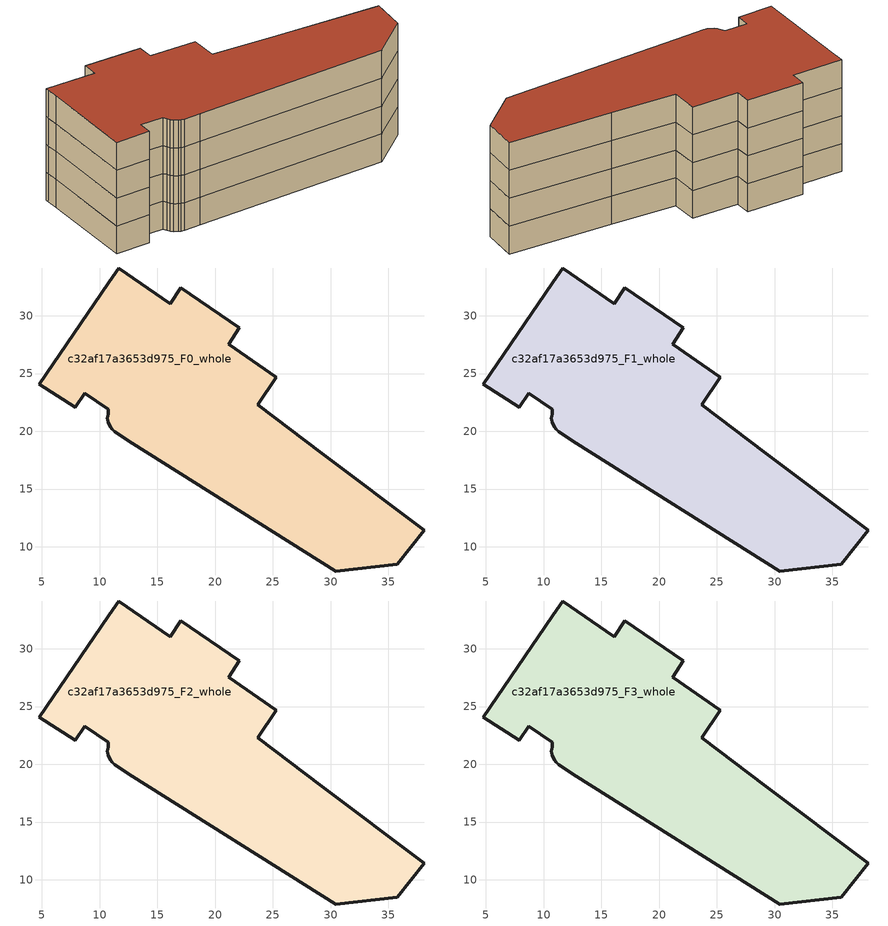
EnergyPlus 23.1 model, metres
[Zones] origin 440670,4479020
c32af17a3653d975_F0_whole
 floor ground (EU_floor_Construction): 25.29,24.67 23.68,22.29 29.24,18.08 38.12,11.42 35.75,8.48 30.45,7.9 12.84,18.98 11.31,19.94 11.08,20.17 10.92,20.39 10.72,20.79 10.65,21.13 10.72,21.49 10.72,21.9 8.69,23.31 7.88,22.1 4.75,24.07 10.73,32.8 11.42,33.81 11.64,34.14 16.09,31.05 17.04,32.43 22.07,28.95 21.16,27.54 z0
 wall outside (EU_wall_Construction): 30.45,7.9 35.75,8.48 38.12,11.42 29.24,18.08 23.68,22.29 25.29,24.67 21.16,27.54 22.07,28.95 17.04,32.43 16.09,31.05 11.64,34.14 11.42,33.81 10.73,32.8 4.75,24.07 7.88,22.1 8.69,23.31 10.72,21.9 10.72,21.49 10.65,21.13 10.72,20.79 10.92,20.39 11.08,20.17 11.31,19.94 12.84,18.98 30.45,7.9 z0:3
c32af17a3653d975_F1_whole
 floor to c32af17a3653d975_F0_whole (EU_floor_Construction): 25.29,24.67 23.68,22.29 29.24,18.08 38.12,11.42 35.75,8.48 30.45,7.9 12.84,18.98 11.31,19.94 11.08,20.17 10.92,20.39 10.72,20.79 10.65,21.13 10.72,21.49 10.72,21.9 8.69,23.31 7.88,22.1 4.75,24.07 10.73,32.8 11.42,33.81 11.64,34.14 16.09,31.05 17.04,32.43 22.07,28.95 21.16,27.54 z3
 wall outside (EU_wall_Construction): 30.45,7.9 35.75,8.48 38.12,11.42 29.24,18.08 23.68,22.29 25.29,24.67 21.16,27.54 22.07,28.95 17.04,32.43 16.09,31.05 11.64,34.14 11.42,33.81 10.73,32.8 4.75,24.07 7.88,22.1 8.69,23.31 10.72,21.9 10.72,21.49 10.65,21.13 10.72,20.79 10.92,20.39 11.08,20.17 11.31,19.94 12.84,18.98 30.45,7.9 z3:6
c32af17a3653d975_F2_whole
 floor to c32af17a3653d975_F1_whole (EU_floor_Construction): 25.29,24.67 23.68,22.29 29.24,18.08 38.12,11.42 35.75,8.48 30.45,7.9 12.84,18.98 11.31,19.94 11.08,20.17 10.92,20.39 10.72,20.79 10.65,21.13 10.72,21.49 10.72,21.9 8.69,23.31 7.88,22.1 4.75,24.07 10.73,32.8 11.42,33.81 11.64,34.14 16.09,31.05 17.04,32.43 22.07,28.95 21.16,27.54 z6
 wall outside (EU_wall_Construction): 30.45,7.9 35.75,8.48 38.12,11.42 29.24,18.08 23.68,22.29 25.29,24.67 21.16,27.54 22.07,28.95 17.04,32.43 16.09,31.05 11.64,34.14 11.42,33.81 10.73,32.8 4.75,24.07 7.88,22.1 8.69,23.31 10.72,21.9 10.72,21.49 10.65,21.13 10.72,20.79 10.92,20.39 11.08,20.17 11.31,19.94 12.84,18.98 30.45,7.9 z6:9
c32af17a3653d975_F3_whole
 floor to c32af17a3653d975_F2_whole (EU_floor_Construction): 25.29,24.67 23.68,22.29 29.24,18.08 38.12,11.42 35.75,8.48 30.45,7.9 12.84,18.98 11.31,19.94 11.08,20.17 10.92,20.39 10.72,20.79 10.65,21.13 10.72,21.49 10.72,21.9 8.69,23.31 7.88,22.1 4.75,24.07 10.73,32.8 11.42,33.81 11.64,34.14 16.09,31.05 17.04,32.43 22.07,28.95 21.16,27.54 z9
 wall outside (EU_wall_Construction): 30.45,7.9 35.75,8.48 38.12,11.42 29.24,18.08 23.68,22.29 25.29,24.67 21.16,27.54 22.07,28.95 17.04,32.43 16.09,31.05 11.64,34.14 11.42,33.81 10.73,32.8 4.75,24.07 7.88,22.1 8.69,23.31 10.72,21.9 10.72,21.49 10.65,21.13 10.72,20.79 10.92,20.39 11.08,20.17 11.31,19.94 12.84,18.98 30.45,7.9 z9:12
 roof outside (EU_roof_Construction): 35.75,8.48 38.12,11.42 29.24,18.08 23.68,22.29 25.29,24.67 21.16,27.54 22.07,28.95 17.04,32.43 16.09,31.05 11.64,34.14 11.42,33.81 10.73,32.8 4.75,24.07 7.88,22.1 8.69,23.31 10.72,21.9 10.72,21.49 10.65,21.13 10.72,20.79 10.92,20.39 11.08,20.17 11.31,19.94 12.84,18.98 30.45,7.9 z12
[Building]
EU S2 Campaign: North Axis=0; Terrain=City; Solar Distribution=FullExterior
[Site:Location]
Madrid: Latitude=40.5; Longitude=-3.5; Time Zone=1; Elevation=609
[SizingPeriod:WeatherFileDays]
AnnualSizingPeriod: Begin Month=1; Begin Day of Month=1; End Month=12; End Day of Month=31; Day of Week for Start Day=Monday; Use Weather File Daylight Saving Period=No; Use Weather File Rain and Snow Indicators=No
[MATERIAL]
EU_InternalMass_Material: Roughness=MediumRough; Thickness=0.1; Conductivity=1; Density=1800; Specific Heat=900; Thermal Absorptance=0.9; Solar Absorptance=0.7; Visible Absorptance=0.7
[MATERIAL:NOMASS] Roughness=MediumRough; Thermal Absorptance=0.9; Solar Absorptance=0.7; Visible Absorptance=0.7
Name | Thermal Resistance
EU_wall_NoMass | 1.60022
EU_roof_NoMass | 1.57597
EU_floor_NoMass | 0.470652
[CONSTRUCTION]
EU_wall_Construction: EU_wall_NoMass
EU_roof_Construction: EU_roof_NoMass
EU_floor_Construction: EU_floor_NoMass
EU_InternalMass_Construction: EU_InternalMass_Material
[ZONE] Type=1; Multiplier=1; Ceiling Height=autocalculate; Volume=1006.84; Floor Area=autocalculate; Part of Total Floor Area=Yes
c32af17a3653d975_F0_whole; c32af17a3653d975_F1_whole; c32af17a3653d975_F2_whole; c32af17a3653d975_F3_whole
[INTERNALMASS] Construction=EU_InternalMass_Construction; Surface Area=335.615
Name | Zone or ZoneList
c32af17a3653d975_F0_whole_EU_InternalMass | c32af17a3653d975_F0_whole
c32af17a3653d975_F1_whole_EU_InternalMass | c32af17a3653d975_F1_whole
c32af17a3653d975_F2_whole_EU_InternalMass | c32af17a3653d975_F2_whole
c32af17a3653d975_F3_whole_EU_InternalMass | c32af17a3653d975_F3_whole
[OTHEREQUIPMENT] Fuel Type=Electricity; Design Level Calculation Method=Watts/Area; Power per Zone Floor Area=1; Fraction Latent=0; Fraction Radiant=0; Fraction Lost=0; Carbon Dioxide Generation Rate=0; EndUse Subcategory=EU_Step8_InternalGains
Name | Zone or ZoneList or Space or SpaceList | Schedule
EU_Step8_InternalGain_c32af17a3653d975_F0_whole_f000 | c32af17a3653d975_F0_whole | EU_Step8_GainSchedule_c32af17a3653d975_F0_whole_f000
EU_Step8_InternalGain_c32af17a3653d975_F1_whole_f000 | c32af17a3653d975_F1_whole | EU_Step8_GainSchedule_c32af17a3653d975_F1_whole_f000
EU_Step8_InternalGain_c32af17a3653d975_F2_whole_f000 | c32af17a3653d975_F2_whole | EU_Step8_GainSchedule_c32af17a3653d975_F2_whole_f000
EU_Step8_InternalGain_c32af17a3653d975_F3_whole_f000 | c32af17a3653d975_F3_whole | EU_Step8_GainSchedule_c32af17a3653d975_F3_whole_f000
[ZONEVENTILATION:DESIGNFLOWRATE] Schedule=EU_AlwaysOn; Design Flow Rate Calculation Method=AirChanges/Hour; Air Changes per Hour=0.480704; Ventilation Type=Natural; Fan Pressure Rise=0; Fan Total Efficiency=1; Constant Term Coefficient=1; Temperature Term Coefficient=0; Velocity Term Coefficient=0; Velocity Squared Term Coefficient=0; Minimum Indoor Temperature=-100; Maximum Indoor Temperature=100; Delta Temperature=-100; Minimum Outdoor Temperature=-100; Maximum Outdoor Temperature=100; Maximum Wind Speed=40
Name | Zone or ZoneList or Space or SpaceList
EU_ConstantAir_c32af17a3653d975_F0_whole | c32af17a3653d975_F0_whole
EU_ConstantAir_c32af17a3653d975_F1_whole | c32af17a3653d975_F1_whole
EU_ConstantAir_c32af17a3653d975_F2_whole | c32af17a3653d975_F2_whole
EU_ConstantAir_c32af17a3653d975_F3_whole | c32af17a3653d975_F3_whole
[HVACTEMPLATE:THERMOSTAT] Constant Heating Setpoint=20; Constant Cooling Setpoint=50
EU_HeatOnly_c32af17a3653d975_F0_whole; EU_HeatOnly_c32af17a3653d975_F1_whole; EU_HeatOnly_c32af17a3653d975_F2_whole; EU_HeatOnly_c32af17a3653d975_F3_whole
[HVACTEMPLATE:ZONE:IDEALLOADSAIRSYSTEM] System Availability Schedule=EU_AlwaysOn; Maximum Heating Supply Air Temperature=50; Minimum Cooling Supply Air Temperature=13; Maximum Heating Supply Air Humidity Ratio=0.0156; Minimum Cooling Supply Air Humidity Ratio=0.0077; Heating Limit=NoLimit; Cooling Limit=NoLimit; Heating Availability Schedule=EU_AlwaysOn; Cooling Availability Schedule=EU_CoolingOff; Dehumidification Control Type=ConstantSensibleHeatRatio; Cooling Sensible Heat Ratio=0.7; Dehumidification Setpoint=60; Humidification Control Type=None; Humidification Setpoint=30; Outdoor Air Method=None; Outdoor Air Flow Rate per Person=0.00944; Outdoor Air Flow Rate per Zone Floor Area=0; Outdoor Air Flow Rate per Zone=0; Demand Controlled Ventilation Type=None; Outdoor Air Economizer Type=NoEconomizer; Heat Recovery Type=None; Sensible Heat Recovery Effectiveness=0.7; Latent Heat Recovery Effectiveness=0.65
Name | Template Thermostat
c32af17a3653d975_F0_whole | EU_HeatOnly_c32af17a3653d975_F0_whole
c32af17a3653d975_F1_whole | EU_HeatOnly_c32af17a3653d975_F1_whole
c32af17a3653d975_F2_whole | EU_HeatOnly_c32af17a3653d975_F2_whole
c32af17a3653d975_F3_whole | EU_HeatOnly_c32af17a3653d975_F3_whole
[SIZING:ZONE] Zone Cooling Design Supply Air Temperature Input Method=SupplyAirTemperature; Zone Cooling Design Supply Air Temperature=13; Zone Heating Design Supply Air Temperature Input Method=SupplyAirTemperature; Zone Heating Design Supply Air Temperature=50; Zone Cooling Design Supply Air Humidity Ratio=0.008; Zone Heating Design Supply Air Humidity Ratio=0.008; Cooling Design Air Flow Method=DesignDay; Cooling Design Air Flow Rate=0; Cooling Minimum Air Flow per Zone Floor Area=0.000762; Cooling Minimum Air Flow=0; Cooling Minimum Air Flow Fraction=0.2; Heating Design Air Flow Method=DesignDay; Heating Design Air Flow Rate=0; Heating Maximum Air Flow per Zone Floor Area=0.002032; Heating Maximum Air Flow=0.141576; Heating Maximum Air Flow Fraction=0.3; Account for Dedicated Outdoor Air System=No; Dedicated Outdoor Air System Control Strategy=NeutralSupplyAir; Dedicated Outdoor Air Low Setpoint Temperature for Design=autosize; Dedicated Outdoor Air High Setpoint Temperature for Design=autosize; Zone Load Sizing Method=Sensible Load Only No Latent Load; Zone Latent Cooling Design Supply Air Humidity Ratio Input Method=HumidityRatioDifference; Zone Cooling Design Supply Air Humidity Ratio Difference=0.005; Zone Latent Heating Design Supply Air Humidity Ratio Input Method=HumidityRatioDifference; Zone Humidification Design Supply Air Humidity Ratio Difference=0.005
c32af17a3653d975_F0_whole; c32af17a3653d975_F1_whole; c32af17a3653d975_F2_whole; c32af17a3653d975_F3_whole
[SCHEDULE:CONSTANT]
Name | Hourly Value
EU_AlwaysOn | 1
EU_CoolingOff | 0
[SCHEDULE:FILE] Column Number=1; Rows to Skip at Top=0; Number of Hours of Data=8760; Column Separator=Comma; Interpolate to Timestep=No; Minutes per Item=60; Adjust Schedule for Daylight Savings=Yes
Name | File
EU_Step8_GainSchedule_c32af17a3653d975_F0_whole_f000 | C:\Users\o_iseri\Desktop\OpenUBEM\openubem\outputs\eu_evidence\EU-11\ES-MAD-BERRUGUETE\idfs\c32af17a3653d975\c32af17a3653d975_F0_whole_f000_gain.csv
EU_Step8_GainSchedule_c32af17a3653d975_F1_whole_f000 | C:\Users\o_iseri\Desktop\OpenUBEM\openubem\outputs\eu_evidence\EU-11\ES-MAD-BERRUGUETE\idfs\c32af17a3653d975\c32af17a3653d975_F1_whole_f000_gain.csv
EU_Step8_GainSchedule_c32af17a3653d975_F2_whole_f000 | C:\Users\o_iseri\Desktop\OpenUBEM\openubem\outputs\eu_evidence\EU-11\ES-MAD-BERRUGUETE\idfs\c32af17a3653d975\c32af17a3653d975_F2_whole_f000_gain.csv
EU_Step8_GainSchedule_c32af17a3653d975_F3_whole_f000 | C:\Users\o_iseri\Desktop\OpenUBEM\openubem\outputs\eu_evidence\EU-11\ES-MAD-BERRUGUETE\idfs\c32af17a3653d975\c32af17a3653d975_F3_whole_f000_gain.csv
